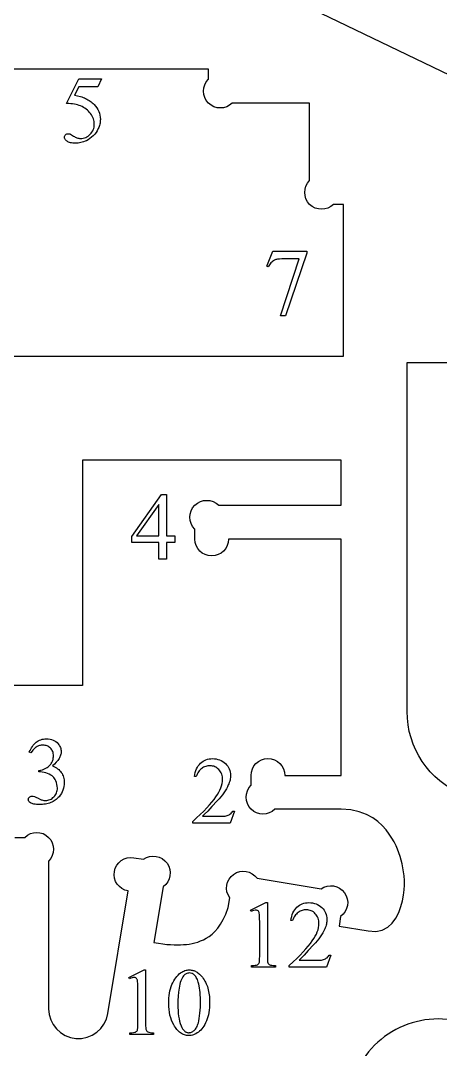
# Model space of a CAD drawing. Extents: x 5 to 599, y -219 to 392.
# Drawn here: x 479.1 to 518.6, y 200 to 296.7 of the extents above; entities that cross this region are included whole.
import ezdxf

# ---------------------------------------------------------------- set-up
doc = ezdxf.new("R2010")
doc.units = 0
doc.header["$MEASUREMENT"] = 0
doc.layers.add('EXT', color=1, linetype='CONTINUOUS')
doc.layers.add('TEXT', color=18, linetype='CONTINUOUS')

msp = doc.modelspace()

# ---------------------------------------------------------------- linework, layer by layer
at = {"layer": 'EXT'}
for points in [[(521.928, 290.412, 0.112586), (523.305, 290.098), (563.329, 290.098), (563.329, 338.674, -0.396443), (535.281, 368.488), (535.281, 391.594), (522.58, 391.594), (522.58, 378.893), (523.51, 378.893, -1), (525.756, 376.648), (525.756, 359.97, -1), (523.51, 357.725), (522.58, 357.725), (522.58, 345.024), (483.703, 345.024, 0.414214), (480.528, 341.849), (480.528, 312.328, 0.288188), (482.327, 309.466)], [(558.278, 258.571, -0.414214), (558.278, 254.08), (529.958, 225.76, -0.668179), (515.503, 231.747), (515.503, 264.558), (534.555, 264.558), (534.555, 280.434), (539.847, 280.434), (539.847, 274.083, 1), (539.847, 270.908), (540.777, 270.908, 1), (543.022, 273.153), (543.022, 280.434), (548.314, 280.434), (548.314, 269.85, 0.198912), (549.244, 267.605), (553.413, 263.435), (543.684, 253.706, 0.414214), (541.439, 253.706, 0.414214), (541.439, 251.461), (542.096, 250.803, 1), (545.272, 250.803), (555.658, 261.19)], [(518.431, 202.829, 0.414214), (509.963, 194.361, 0.414214), (518.431, 185.894, 0.414214), (526.898, 194.361, 0.414214)]]:
    msp.add_lwpolyline(points, format="xyb", close=True, dxfattribs=at)
for points in [[(456.587, 265.143), (509.507, 265.143), (509.507, 279.431), (508.577, 279.431, -1), (506.332, 281.676), (506.332, 288.957), (499.052, 288.957, -1), (496.807, 291.202), (496.807, 292.132), (475.639, 292.132)], [(478.593, 219.908), (479.523, 219.908, -1), (481.768, 217.663), (481.768, 203.79, 0.920673), (487.339, 203.329), (489.261, 214.862, -1), (489.783, 217.994), (490.7, 217.841, -1), (492.546, 215.257), (491.671, 210.011), (492.111, 209.942), (492.517, 209.888), (492.894, 209.846), (493.244, 209.818), (493.573, 209.802), (493.884, 209.796), (494.179, 209.801), (494.463, 209.815), (494.739, 209.838), (495.009, 209.872), (495.275, 209.919), (495.538, 209.981), (495.801, 210.061), (496.064, 210.16), (496.329, 210.281), (496.598, 210.426), (496.872, 210.598), (497.148, 210.806), (497.423, 211.058), (497.693, 211.363), (497.955, 211.73), (498.205, 212.169), (498.44, 212.688), (498.657, 213.296), (498.81, 214.214, -1), (501.393, 216.059), (507.404, 215.058, -1), (509.25, 212.474), (509.097, 211.557), (511.828, 211.101), (512.549, 211.052), (513.162, 211.177), (513.677, 211.448), (514.102, 211.835), (514.446, 212.307), (514.716, 212.836), (514.923, 213.391), (515.074, 213.942), (515.177, 214.466), (515.239, 214.959), (515.265, 215.423), (515.26, 215.862), (515.228, 216.278), (515.176, 216.674), (515.108, 217.052), (515.03, 217.415), (514.945, 217.765), (514.851, 218.107), (514.742, 218.444), (514.614, 218.782), (514.462, 219.123), (514.282, 219.473), (514.068, 219.835), (513.817, 220.213), (513.522, 220.609), (513.173, 221.009), (512.758, 221.396), (512.266, 221.754), (511.684, 222.065), (511.002, 222.313), (510.206, 222.482), (509.286, 222.554), (503.064, 222.554, -1), (500.819, 224.799), (500.819, 225.729, -1), (503.994, 225.729), (509.286, 225.729), (509.286, 247.956), (498.702, 247.956, -1), (495.527, 247.956), (495.527, 248.886, -1), (497.772, 251.131), (509.286, 251.131), (509.286, 255.364), (484.943, 255.364), (484.943, 234.196), (432.023, 234.196)]]:
    msp.add_lwpolyline(points, format="xyb", dxfattribs=at)
at = {"layer": 'TEXT'}
for points in [[(486.733, 291.234), (486.391, 290.488), (484.599, 290.488), (484.208, 289.689), (484.492, 289.638), (484.76, 289.57), (484.888, 289.531), (485.013, 289.487), (485.134, 289.439), (485.251, 289.387), (485.365, 289.331), (485.474, 289.271), (485.58, 289.206), (485.682, 289.138), (485.78, 289.065), (485.875, 288.989), (485.966, 288.908), (486.052, 288.824), (486.189, 288.671), (486.308, 288.512), (486.408, 288.346), (486.49, 288.174), (486.554, 287.995), (486.6, 287.81), (486.627, 287.617), (486.636, 287.419), (486.633, 287.302), (486.624, 287.188), (486.61, 287.076), (486.589, 286.967), (486.562, 286.859), (486.529, 286.754), (486.49, 286.65), (486.445, 286.549), (486.344, 286.357), (486.23, 286.18), (486.103, 286.017), (485.965, 285.869), (485.816, 285.735), (485.658, 285.615), (485.493, 285.509), (485.319, 285.417), (485.193, 285.36), (485.065, 285.311), (484.937, 285.27), (484.808, 285.236), (484.678, 285.209), (484.547, 285.19), (484.415, 285.179), (484.283, 285.175), (484.154, 285.178), (484.034, 285.187), (483.922, 285.201), (483.82, 285.221), (483.728, 285.246), (483.644, 285.278), (483.569, 285.315), (483.504, 285.357), (483.447, 285.404), (483.397, 285.451), (483.355, 285.499), (483.321, 285.549), (483.294, 285.6), (483.275, 285.652), (483.264, 285.705), (483.26, 285.759), (483.266, 285.819), (483.285, 285.875), (483.317, 285.927), (483.361, 285.976), (483.415, 286.018), (483.475, 286.047), (483.542, 286.065), (483.616, 286.071), (483.723, 286.062), (483.771, 286.051), (483.815, 286.036), (483.931, 285.973), (484.107, 285.856), (484.19, 285.802), (484.273, 285.756), (484.356, 285.717), (484.439, 285.685), (484.523, 285.66), (484.606, 285.642), (484.69, 285.631), (484.775, 285.627), (484.901, 285.633), (485.024, 285.652), (485.142, 285.682), (485.257, 285.725), (485.368, 285.779), (485.475, 285.846), (485.578, 285.925), (485.677, 286.016), (485.768, 286.116), (485.847, 286.221), (485.914, 286.331), (485.968, 286.447), (486.011, 286.568), (486.041, 286.694), (486.06, 286.825), (486.066, 286.962), (486.06, 287.096), (486.044, 287.228), (486.017, 287.357), (485.979, 287.484), (485.93, 287.609), (485.871, 287.731), (485.8, 287.852), (485.719, 287.97), (485.628, 288.083), (485.529, 288.19), (485.422, 288.29), (485.306, 288.384), (485.182, 288.471), (485.05, 288.551), (484.91, 288.625), (484.762, 288.692), (484.637, 288.739), (484.501, 288.78), (484.354, 288.817), (484.196, 288.848), (484.028, 288.874), (483.849, 288.894), (483.659, 288.91), (483.458, 288.92), (484.599, 291.234)], [(502.867, 275.013), (506.058, 275.013), (506.058, 274.846), (504.074, 268.937), (503.582, 268.937), (505.36, 274.298), (503.723, 274.298), (503.492, 274.29), (503.298, 274.268), (503.214, 274.251), (503.139, 274.231), (503.073, 274.207), (503.016, 274.179), (502.926, 274.125), (502.84, 274.064), (502.76, 273.997), (502.683, 273.922), (502.611, 273.841), (502.544, 273.753), (502.481, 273.657), (502.423, 273.556), (502.296, 273.604)], [(493.658, 248.254), (493.658, 247.63), (492.858, 247.63), (492.858, 246.059), (492.134, 246.059), (492.134, 247.63), (489.614, 247.63), (489.614, 248.192), (492.376, 252.135), (492.858, 252.135), (492.858, 248.254)], [(492.134, 248.254), (492.134, 251.209), (490.044, 248.254)], [(479.951, 227.918), (480.017, 228.064), (480.087, 228.202), (480.161, 228.331), (480.239, 228.451), (480.322, 228.563), (480.408, 228.666), (480.499, 228.761), (480.594, 228.847), (480.694, 228.923), (480.8, 228.99), (480.913, 229.046), (481.031, 229.092), (481.155, 229.128), (481.285, 229.153), (481.42, 229.169), (481.562, 229.174), (481.736, 229.167), (481.899, 229.145), (482.052, 229.108), (482.195, 229.058), (482.327, 228.992), (482.448, 228.912), (482.559, 228.818), (482.66, 228.709), (482.728, 228.621), (482.787, 228.532), (482.837, 228.442), (482.877, 228.35), (482.909, 228.256), (482.932, 228.161), (482.945, 228.065), (482.95, 227.967), (482.947, 227.885), (482.937, 227.803), (482.921, 227.721), (482.899, 227.639), (482.87, 227.556), (482.835, 227.473), (482.793, 227.39), (482.746, 227.306), (482.691, 227.222), (482.631, 227.137), (482.49, 226.967), (482.325, 226.796), (482.133, 226.623), (482.266, 226.566), (482.391, 226.504), (482.507, 226.436), (482.615, 226.362), (482.715, 226.282), (482.806, 226.197), (482.889, 226.105), (482.963, 226.008), (483.029, 225.906), (483.086, 225.8), (483.134, 225.689), (483.174, 225.574), (483.204, 225.454), (483.226, 225.33), (483.24, 225.202), (483.244, 225.069), (483.236, 224.879), (483.213, 224.695), (483.175, 224.518), (483.121, 224.348), (483.052, 224.184), (482.967, 224.026), (482.867, 223.875), (482.752, 223.73), (482.67, 223.64), (482.583, 223.557), (482.492, 223.479), (482.396, 223.407), (482.295, 223.341), (482.191, 223.28), (482.081, 223.225), (481.967, 223.177), (481.849, 223.133), (481.726, 223.096), (481.599, 223.064), (481.467, 223.038), (481.331, 223.018), (481.19, 223.004), (481.045, 222.995), (480.895, 222.992), (480.751, 222.994), (480.618, 223.001), (480.498, 223.013), (480.39, 223.029), (480.293, 223.05), (480.209, 223.076), (480.137, 223.106), (480.076, 223.141), (479.981, 223.217), (479.944, 223.256), (479.913, 223.296), (479.889, 223.337), (479.872, 223.378), (479.862, 223.419), (479.859, 223.462), (479.865, 223.524), (479.885, 223.582), (479.917, 223.636), (479.962, 223.686), (480.016, 223.728), (480.076, 223.758), (480.14, 223.776), (480.21, 223.782), (480.321, 223.774), (480.434, 223.747), (480.556, 223.696), (480.772, 223.587), (480.995, 223.477), (481.076, 223.443), (481.136, 223.422), (481.219, 223.401), (481.304, 223.386), (481.393, 223.377), (481.483, 223.374), (481.593, 223.379), (481.7, 223.396), (481.803, 223.423), (481.902, 223.461), (481.998, 223.51), (482.09, 223.569), (482.178, 223.64), (482.263, 223.721), (482.34, 223.81), (482.408, 223.902), (482.465, 223.999), (482.511, 224.1), (482.548, 224.204), (482.573, 224.313), (482.589, 224.425), (482.594, 224.542), (482.585, 224.714), (482.556, 224.884), (482.508, 225.052), (482.44, 225.218), (482.382, 225.334), (482.321, 225.434), (482.257, 225.52), (482.19, 225.591), (482.087, 225.677), (481.966, 225.759), (481.828, 225.836), (481.672, 225.91), (481.507, 225.972), (481.34, 226.017), (481.171, 226.043), (481, 226.052), (480.86, 226.052), (480.86, 226.184), (480.947, 226.197), (481.033, 226.216), (481.207, 226.269), (481.381, 226.341), (481.556, 226.434), (481.64, 226.487), (481.718, 226.543), (481.791, 226.601), (481.857, 226.661), (481.917, 226.725), (481.972, 226.791), (482.02, 226.859), (482.063, 226.93), (482.1, 227.004), (482.132, 227.079), (482.159, 227.156), (482.181, 227.234), (482.199, 227.315), (482.211, 227.397), (482.218, 227.481), (482.221, 227.567), (482.217, 227.677), (482.203, 227.782), (482.181, 227.882), (482.15, 227.976), (482.11, 228.065), (482.062, 228.148), (482.004, 228.226), (481.938, 228.298), (481.865, 228.363), (481.788, 228.42), (481.706, 228.468), (481.62, 228.507), (481.53, 228.538), (481.435, 228.559), (481.336, 228.572), (481.233, 228.577), (481.149, 228.574), (481.066, 228.565), (480.986, 228.551), (480.907, 228.531), (480.83, 228.506), (480.754, 228.474), (480.68, 228.437), (480.609, 228.395), (480.538, 228.346), (480.47, 228.292), (480.403, 228.232), (480.338, 228.167), (480.275, 228.096), (480.214, 228.019), (480.096, 227.848)], [(499.257, 222.377), (498.839, 221.231), (495.327, 221.231), (495.327, 221.394), (495.7, 221.739), (496.045, 222.068), (496.36, 222.381), (496.647, 222.678), (496.906, 222.958), (497.136, 223.223), (497.337, 223.471), (497.509, 223.703), (497.657, 223.925), (497.786, 224.141), (497.894, 224.353), (497.983, 224.56), (498.052, 224.763), (498.102, 224.96), (498.131, 225.153), (498.141, 225.341), (498.136, 225.479), (498.12, 225.611), (498.093, 225.737), (498.055, 225.857), (498.006, 225.97), (497.946, 226.077), (497.876, 226.177), (497.794, 226.272), (497.706, 226.357), (497.613, 226.431), (497.515, 226.494), (497.414, 226.545), (497.308, 226.585), (497.198, 226.613), (497.083, 226.63), (496.965, 226.636), (496.856, 226.632), (496.751, 226.62), (496.648, 226.6), (496.548, 226.572), (496.451, 226.536), (496.357, 226.491), (496.265, 226.439), (496.177, 226.379), (496.092, 226.311), (496.013, 226.236), (495.94, 226.153), (495.873, 226.062), (495.811, 225.965), (495.756, 225.859), (495.705, 225.746), (495.661, 225.626), (495.498, 225.626), (495.531, 225.823), (495.575, 226.009), (495.629, 226.182), (495.694, 226.344), (495.77, 226.494), (495.857, 226.632), (495.954, 226.758), (496.062, 226.873), (496.18, 226.975), (496.304, 227.063), (496.435, 227.138), (496.573, 227.199), (496.719, 227.247), (496.871, 227.281), (497.031, 227.301), (497.197, 227.308), (497.375, 227.3), (497.545, 227.279), (497.707, 227.242), (497.862, 227.191), (498.009, 227.126), (498.149, 227.046), (498.282, 226.951), (498.407, 226.842), (498.521, 226.723), (498.619, 226.599), (498.703, 226.47), (498.771, 226.335), (498.824, 226.195), (498.862, 226.05), (498.885, 225.9), (498.892, 225.745), (498.889, 225.632), (498.879, 225.519), (498.862, 225.405), (498.839, 225.292), (498.81, 225.179), (498.774, 225.066), (498.731, 224.953), (498.681, 224.84), (498.594, 224.661), (498.494, 224.479), (498.381, 224.295), (498.255, 224.108), (498.117, 223.919), (497.967, 223.726), (497.804, 223.532), (497.628, 223.334), (497.132, 222.796), (496.74, 222.377), (496.45, 222.076), (496.262, 221.894), (497.816, 221.894), (498.036, 221.896), (498.22, 221.903), (498.368, 221.914), (498.482, 221.929), (498.575, 221.951), (498.663, 221.983), (498.747, 222.023), (498.826, 222.072), (498.901, 222.131), (498.97, 222.202), (499.035, 222.284), (499.094, 222.377)], [(500.762, 213.059), (502.211, 213.766), (502.356, 213.766), (502.356, 208.739), (502.358, 208.512), (502.366, 208.333), (502.379, 208.2), (502.398, 208.115), (502.424, 208.057), (502.462, 208.007), (502.511, 207.963), (502.571, 207.926), (502.654, 207.897), (502.771, 207.875), (502.922, 207.86), (503.107, 207.852), (503.107, 207.689), (500.867, 207.689), (500.867, 207.852), (501.06, 207.86), (501.214, 207.874), (501.332, 207.896), (501.412, 207.924), (501.469, 207.959), (501.516, 207.999), (501.554, 208.044), (501.583, 208.095), (501.604, 208.176), (501.619, 208.31), (501.628, 208.498), (501.631, 208.739), (501.631, 211.952), (501.629, 212.248), (501.62, 212.486), (501.607, 212.665), (501.588, 212.787), (501.569, 212.852), (501.544, 212.908), (501.513, 212.955), (501.476, 212.993), (501.433, 213.022), (501.386, 213.042), (501.335, 213.055), (501.28, 213.059), (501.191, 213.05), (501.086, 213.025), (500.965, 212.982), (500.828, 212.923)], [(508.327, 208.835), (507.91, 207.689), (504.397, 207.689), (504.397, 207.852), (504.771, 208.197), (505.115, 208.526), (505.431, 208.839), (505.718, 209.136), (505.976, 209.417), (506.206, 209.681), (506.407, 209.929), (506.58, 210.161), (506.728, 210.383), (506.856, 210.599), (506.965, 210.811), (507.054, 211.018), (507.123, 211.221), (507.172, 211.418), (507.202, 211.611), (507.212, 211.799), (507.206, 211.937), (507.19, 212.069), (507.163, 212.195), (507.125, 212.315), (507.076, 212.428), (507.017, 212.535), (506.946, 212.635), (506.865, 212.73), (506.776, 212.815), (506.683, 212.889), (506.586, 212.952), (506.484, 213.003), (506.378, 213.043), (506.268, 213.071), (506.154, 213.088), (506.035, 213.094), (505.927, 213.09), (505.821, 213.078), (505.718, 213.058), (505.619, 213.03), (505.521, 212.994), (505.427, 212.95), (505.336, 212.897), (505.247, 212.837), (505.163, 212.769), (505.084, 212.694), (505.011, 212.611), (504.944, 212.52), (504.882, 212.423), (504.826, 212.317), (504.776, 212.204), (504.731, 212.084), (504.569, 212.084), (504.601, 212.281), (504.645, 212.467), (504.699, 212.64), (504.765, 212.802), (504.841, 212.952), (504.927, 213.09), (505.025, 213.217), (505.133, 213.331), (505.25, 213.433), (505.374, 213.521), (505.505, 213.596), (505.644, 213.657), (505.789, 213.705), (505.942, 213.739), (506.101, 213.759), (506.268, 213.766), (506.445, 213.758), (506.615, 213.737), (506.777, 213.7), (506.932, 213.649), (507.08, 213.584), (507.22, 213.504), (507.352, 213.409), (507.477, 213.3), (507.591, 213.181), (507.69, 213.057), (507.773, 212.928), (507.841, 212.793), (507.894, 212.653), (507.932, 212.508), (507.955, 212.358), (507.963, 212.203), (507.959, 212.09), (507.949, 211.977), (507.933, 211.864), (507.91, 211.751), (507.88, 211.637), (507.844, 211.524), (507.801, 211.411), (507.752, 211.298), (507.664, 211.119), (507.564, 210.937), (507.451, 210.753), (507.326, 210.566), (507.188, 210.377), (507.037, 210.184), (506.874, 209.99), (506.698, 209.792), (506.203, 209.255), (505.81, 208.835), (505.52, 208.534), (505.333, 208.352), (506.887, 208.352), (507.106, 208.354), (507.29, 208.361), (507.439, 208.372), (507.552, 208.387), (507.645, 208.409), (507.734, 208.441), (507.817, 208.481), (507.897, 208.53), (507.971, 208.589), (508.04, 208.66), (508.105, 208.742), (508.164, 208.835)], [(489.303, 206.735), (490.752, 207.442), (490.896, 207.442), (490.896, 202.415), (490.899, 202.188), (490.907, 202.009), (490.92, 201.877), (490.938, 201.792), (490.965, 201.734), (491.002, 201.683), (491.051, 201.639), (491.112, 201.603), (491.194, 201.573), (491.311, 201.551), (491.462, 201.536), (491.647, 201.528), (491.647, 201.366), (489.408, 201.366), (489.408, 201.528), (489.6, 201.536), (489.755, 201.551), (489.872, 201.572), (489.952, 201.601), (490.009, 201.635), (490.057, 201.675), (490.095, 201.721), (490.124, 201.772), (490.145, 201.852), (490.16, 201.986), (490.169, 202.174), (490.172, 202.415), (490.172, 205.629), (490.169, 205.925), (490.161, 206.162), (490.147, 206.342), (490.128, 206.463), (490.11, 206.529), (490.085, 206.585), (490.054, 206.632), (490.016, 206.669), (489.973, 206.698), (489.927, 206.719), (489.876, 206.731), (489.821, 206.735), (489.732, 206.727), (489.626, 206.701), (489.505, 206.659), (489.369, 206.599)], [(493.07, 204.307), (493.074, 204.558), (493.089, 204.799), (493.113, 205.031), (493.147, 205.255), (493.19, 205.47), (493.243, 205.676), (493.305, 205.873), (493.377, 206.061), (493.457, 206.239), (493.543, 206.406), (493.636, 206.56), (493.735, 206.703), (493.84, 206.834), (493.952, 206.953), (494.069, 207.061), (494.194, 207.157), (494.293, 207.224), (494.393, 207.282), (494.494, 207.331), (494.595, 207.371), (494.698, 207.402), (494.801, 207.424), (494.905, 207.438), (495.01, 207.442), (495.095, 207.439), (495.179, 207.431), (495.262, 207.418), (495.344, 207.398), (495.425, 207.374), (495.504, 207.344), (495.583, 207.308), (495.66, 207.268), (495.736, 207.221), (495.812, 207.169), (495.959, 207.049), (496.101, 206.908), (496.24, 206.744), (496.322, 206.633), (496.399, 206.518), (496.471, 206.398), (496.537, 206.273), (496.598, 206.143), (496.654, 206.009), (496.705, 205.87), (496.75, 205.725), (496.79, 205.576), (496.824, 205.423), (496.854, 205.264), (496.878, 205.101), (496.896, 204.933), (496.91, 204.76), (496.917, 204.582), (496.92, 204.399), (496.915, 204.145), (496.901, 203.901), (496.878, 203.666), (496.846, 203.441), (496.804, 203.226), (496.752, 203.021), (496.692, 202.825), (496.622, 202.639), (496.544, 202.464), (496.462, 202.302), (496.375, 202.151), (496.282, 202.014), (496.184, 201.889), (496.081, 201.776), (495.973, 201.675), (495.86, 201.587), (495.745, 201.511), (495.63, 201.444), (495.517, 201.388), (495.405, 201.342), (495.294, 201.306), (495.184, 201.281), (495.074, 201.265), (494.966, 201.26), (494.861, 201.264), (494.758, 201.276), (494.657, 201.296), (494.558, 201.323), (494.462, 201.358), (494.368, 201.402), (494.276, 201.453), (494.186, 201.512), (494.098, 201.578), (494.013, 201.653), (493.93, 201.736), (493.849, 201.826), (493.771, 201.924), (493.694, 202.03), (493.62, 202.144), (493.548, 202.266), (493.436, 202.483), (493.339, 202.711), (493.257, 202.95), (493.189, 203.2), (493.137, 203.46), (493.1, 203.732), (493.077, 204.014)], [(493.93, 204.198), (493.935, 203.897), (493.949, 203.611), (493.973, 203.339), (494.006, 203.081), (494.049, 202.837), (494.101, 202.608), (494.162, 202.392), (494.233, 202.191), (494.3, 202.038), (494.374, 201.905), (494.455, 201.792), (494.545, 201.7), (494.592, 201.662), (494.642, 201.629), (494.693, 201.601), (494.747, 201.578), (494.802, 201.56), (494.859, 201.547), (494.918, 201.539), (494.98, 201.537), (495.039, 201.54), (495.099, 201.55), (495.16, 201.567), (495.221, 201.59), (495.283, 201.62), (495.345, 201.657), (495.408, 201.7), (495.471, 201.75), (495.533, 201.808), (495.591, 201.874), (495.645, 201.95), (495.695, 202.035), (495.742, 202.128), (495.784, 202.231), (495.823, 202.343), (495.858, 202.463), (495.905, 202.662), (495.946, 202.88), (495.981, 203.117), (496.009, 203.373), (496.031, 203.649), (496.047, 203.944), (496.056, 204.259), (496.06, 204.593), (496.056, 204.842), (496.046, 205.081), (496.03, 205.309), (496.007, 205.527), (495.977, 205.734), (495.941, 205.93), (495.898, 206.116), (495.849, 206.292), (495.808, 206.413), (495.764, 206.526), (495.717, 206.629), (495.668, 206.723), (495.615, 206.808), (495.56, 206.884), (495.502, 206.95), (495.441, 207.007), (495.394, 207.041), (495.346, 207.071), (495.295, 207.096), (495.242, 207.116), (495.129, 207.143), (495.006, 207.152), (494.932, 207.148), (494.861, 207.136), (494.791, 207.115), (494.724, 207.085), (494.658, 207.048), (494.595, 207.002), (494.534, 206.947), (494.475, 206.884), (494.399, 206.787), (494.329, 206.676), (494.266, 206.553), (494.209, 206.416), (494.158, 206.266), (494.114, 206.103), (494.076, 205.927), (494.044, 205.739), (493.994, 205.349), (493.959, 204.963), (493.937, 204.579)]]:
    msp.add_lwpolyline(points, close=True, dxfattribs=at)

doc.saveas('drawing.dxf')
